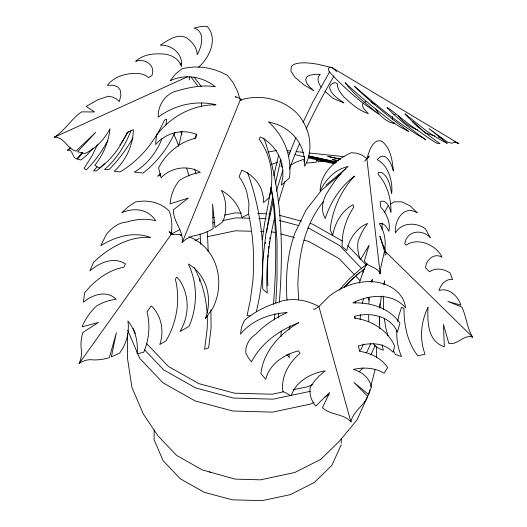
<?xml version="1.0" encoding="UTF-8"?>
<svg xmlns="http://www.w3.org/2000/svg" width="527" height="527" viewBox="0 0 527 527"><rect width="100%" height="100%" fill="white"/><g stroke="black" fill="none" stroke-linecap="round" stroke-linejoin="round"><path stroke-width="0.79" d="M396.778 330.541C396.409 339.414 397.951 348.36 401.482 356.522L395.388 354.526L393.313 350.514M127.587 333.466L127.389 357.688L131.954 387.45L143.337 414.057L157.962 435.842L176.565 455.381L202.269 469.913L235.055 479.115L260.608 479.82L294.876 472.455L320.805 459.346L339.711 440.842L357.003 419.933L368.808 393.959L369.835 389.987M154.154 429.933L154.075 439.643L163.074 460.664L180.353 478.812L204.232 492.31L232.367 499.833L262.011 500.65L290.252 494.675L314.336 482.495L331.898 465.308L341.219 444.788M341.232 443.167L341.272 438.319M376.489 357.266L376.574 346.773M379.598 324.151L379.657 316.819M379.723 307.86L379.756 303.789M379.447 316.424L379.783 328.795M383.353 296.095L383.504 309.652M360.139 319.448L360.409 314.678M267.775 259.185L267.42 273.974L267.868 285.779M380.178 273.803L380.856 267.11L384.512 251.3L379.895 236.182L384.717 249.646C386.192 240.773 384.367 231.083 379.288 223.6C384.097 222.407 387.207 227.585 388.86 231.3C390.784 222.743 386.462 213.428 380.738 207.085L380.125 201.775C386.39 198.692 389.71 207.658 390.942 212.282C391.265 199.101 387.398 184.555 378.327 174.648L378.103 172.704L379.295 172.25L381.91 172.678C388.774 177.072 390.158 186.051 391.68 193.435C392.99 181.769 388.445 165.307 377.161 159.589L379.618 157.204L382.213 156.183L384.829 156.578C390.013 159.543 391.792 165.755 393.412 171.11C392.299 160.682 390.869 148.509 382.154 141.506A47.555 16.337 88.9 0 0 369.77 149.912L366.871 158.62L380.178 273.803C377.556 266.484 367.774 267.604 364.361 260.858L369.144 245.121L360.488 259.653L358.92 255.404A26.225 18.59 -81.4 0 1 358.156 240.944L360.751 234.706L363.926 228.837L367.615 223.435C356.364 227.927 349.256 239.08 346.759 250.575L342.082 246.55C341.687 232.585 346.061 218.672 353.801 207.091L353.011 204.647C341.766 210.826 334.882 222.921 332.728 235.305L330.165 229.726C332.353 209.904 340.824 190.715 354.46 176.104C340.435 186.578 330.646 201.94 325.231 218.448C320.502 210.293 322.379 200.161 327.247 192.546C333.229 183.132 339.434 173.62 348.176 166.479C335.37 169.174 325.567 179.476 320.133 190.965C320.218 172.784 336.009 159.483 351.404 152.672L356.983 153.245L362.214 155.254L366.871 158.62M182.204 242.552C183.785 230.569 172.915 221.669 173.423 209.753L188.402 198.014L170.037 203.89C170.801 195.418 173.818 187.125 179.279 180.544C185.669 176.387 192.829 173.528 200.372 172.336C187.875 164.72 171.084 167.263 161.058 177.803L158.581 167.882C166.071 153.291 179.74 141.816 195.86 138.14L196.545 134.523C182.526 128.325 165.458 133.015 155.643 144.536L156.407 135.386C170.241 116.836 192.665 104.583 216.004 104.768C196.09 99.972 174.503 104.919 158.212 117.185C157.784 105.538 165.023 93.925 176.611 91C189.14 87.495 202.23 84.465 215.326 86.803C202.875 76.501 184.621 73.563 170.004 80.921L175.517 74.037L182.105 68.668L188.613 67.456L195.201 66.969L201.815 67.212L208.402 68.187L214.904 69.88L221.268 72.278L227.433 75.368L233.039 82.535L237.361 90.875L240.233 100.044L182.204 242.552A23.109 21.548 6.8 0 1 196.426 235.319A60.447 56.376 6.8 0 0 213.086 228.751L212.605 204.232L215.023 227.506L222.684 221.88C227.183 211.9 226.676 199.931 221.327 190.372A42.911 40.019 6.8 0 1 240.575 212.756L241.926 217.486L248.592 214.193L248.902 202.961L246.741 191.92A56.956 53.122 6.8 0 0 239.113 176.749L241.788 170.175A35.408 33.023 6.8 0 1 261.945 191.13L263.283 196.802L263.566 202.618L269.033 197.77C274.857 178.133 271.392 155.88 259.225 139.326L260.206 136.915L263.928 138.871A44.13 41.159 6.8 0 1 280.509 159.404L282.67 167.882L282.92 176.598L281.266 185.201L289.475 177.928C290.95 166.209 289.145 154.207 284.336 143.423A69.136 64.478 6.8 0 0 268.421 121.849L277.334 124.431A44.156 41.185 6.8 0 1 302.169 149.121L304.362 157.586L304.659 166.308C314.29 149.503 310.054 127.916 297.491 113.812C282.795 98.786 260.134 93.799 240.233 100.044M280.957 336.687L281.247 331.061M275.773 302.992L277.004 280.114L277.07 241.583L274.409 206.393L271.109 187.052M278.309 317.873L278.638 313.012M279.35 302.472C283.506 248.421 282.479 192.704 264.916 140.9L263.579 137.988M181.993 131.243L179.595 142.672L178.152 146.387M199.654 281.253L199.838 278.902M274.363 319.994L274.903 313.519M368.828 303.407L369.341 297.373M379.855 307.834L381.324 296.141M355.211 303.051L355.369 301.49M384.367 284.04L384.71 280.819L383.768 284.626M262.294 239.739L264.541 223.85L271.016 188.528M382.115 223.231L382.095 229.68M371.746 282.413L372.378 279.455L371.239 281.398M273.783 175.847L278.552 155.366M350.942 421.969L318.907 306.53C305.91 299.474 290.298 297.011 276.398 302.887C264.811 306.668 253.777 312.366 244.495 320.317L241.524 327.102L240.496 334.177C251.708 320.251 269.725 313.684 287.149 312.557C275.522 317.807 264.659 324.942 255.812 334.19C249.495 338.341 244.719 345.758 245.951 353.538L248.573 358.136L251.471 361.904C261.128 343.057 279.363 330.119 298.776 322.689C280.068 333.453 263.421 351.344 260.891 373.551L265.76 379.321C269.389 364.058 284.086 354.5 298.493 350.85L300.054 353.347C289.053 362.523 280.799 376.64 282.834 391.357L291.253 395.79C295.957 381.212 310.976 373.241 325.258 370.85L319.29 375.856L314.257 381.377L310.245 387.319C309.033 394.051 311.378 400.922 315.739 406.08L329.592 392.49L322.544 407.641C330.482 415.493 343.67 413.339 350.942 421.969C352.866 411.389 363.867 406.04 367.662 396.291L353.933 382.437L368.505 394.459L371.449 386.825C369.493 378.011 361.786 371.548 353.242 369.44C363.531 367.082 374.974 367.602 384.15 373.248L387.589 367.53C381.37 358.228 370.633 352.938 359.77 351.384L358.294 346.061C369.802 342.161 384.427 342.649 393.037 352.267L394.69 346.331C388.083 330.455 371.831 320.416 355.185 318.268L354.645 316.319C370.099 311.8 390.547 315.983 397.444 332.069L399.927 323.163C389.651 308.064 370.455 302.116 352.886 302.926C369.124 294.369 392.543 292.571 405.507 307.755C403.702 291.174 386.574 282.182 371.318 281.609A64.05 55.981 -47.5 0 0 329.428 296.042L318.907 306.53L314.823 309.237L313.196 309.046M362.227 303.624L363.67 298.249M397.621 321.483L399.255 314.211L401.64 307.261L403.985 308.506C403.919 325.113 407.384 342.57 417.865 355.877L425.039 354.164C419.334 338.999 420.882 321.727 428.016 307.313C427.311 321.885 427.68 341.272 444.314 346.753L443.444 324.467L448.879 343.479C457.904 345.231 463.773 334.098 472.693 337.115C466.81 328.025 466.606 316.714 461.817 307.122L447.851 301.444L460.914 305.14C458.279 296.345 448.833 287.287 439.083 290.496C440.625 284.475 445.849 278.552 452.588 279.514L450.065 272.966C444.116 269.04 435.671 267.169 429.577 271.813L425.559 267.874C425.954 259.864 434.235 252.42 441.995 257.209C436.804 245.371 417.621 236.715 406.245 245.213L404.769 243.77C406.772 230.51 422.048 228.718 430.335 237.657L425.381 228.784C416.185 222.019 401.508 222.236 395.369 232.96C394.282 220.885 403.445 204.39 417.272 212.842L410.25 205.958L401.837 201.828L394.183 201.828L390.448 204.305M165.959 125.064L166.651 119.148L164.358 120.189C155.142 141.269 139.978 160.195 119.985 171.907L114.194 171.242C125.867 160.768 133.114 145.393 133.344 129.668L127.086 132.508C120.999 146.348 111.816 158.983 99.722 168.159L94.801 165.386C103.114 154.885 108.588 142.099 109.998 128.759C104.346 139.266 95.874 148.733 84.761 153.535L77.601 151.736L95.769 132.31L75.928 151.15C67.113 148.805 64.142 136.743 54.307 137.204C64.979 130.518 71.224 118.99 81.566 111.876L94.577 111.948L86.112 106.428L97.798 99.801L108.292 96.217L112.864 97.152L116.559 98.964L119.3 101.625L120.9 95.413L120.433 90.453L117.929 87.001L113.509 85.249L107.429 85.282C113.153 77.812 121.77 74.729 130.815 73.609C136.954 73.022 143.7 73.24 148.555 77.561L151.862 75.598C156.012 65.335 144.899 57.944 135.702 61.349C143.39 54.037 154.332 53.352 164.365 54.044C171.749 54.907 179.075 59.083 181.519 66.448C183.139 54.202 172 44.499 160.208 45.217C167.606 40.566 177.52 32.984 186.538 37.806C192.039 41.791 197.111 47.338 197.184 54.663C201.762 46.771 205.708 31.956 194.206 28.056L201.248 26.449L207.157 26.35C218.448 38.655 209.364 57.812 198.574 67.219M392.595 116.434L392.437 119.655M370.659 386.805L375.198 369.308M288.948 329.718L290.054 325.805M359.21 283.118L363.505 270.726L366.66 263.849M189.667 76.817L189.186 78.358L189.621 79.933M273.223 201.116L265.951 233.494L262.591 262.4L262.703 289.046L267.288 293.104A399.025 185.524 -48.5 0 1 274.317 218.784M276.359 191.09L282.88 170.261M161.967 138.575C156.73 152.329 147.04 164.523 134.339 172.079L143.028 173.073C156.881 162.421 167.731 148.14 175.036 132.317M288.348 156.519L295.943 137.435M97.423 144.714L92.106 155.821L84.096 168.245L86.244 169.925C94.853 161.407 101.889 151.407 107.719 140.821M131.032 130.689C125.169 145.347 116.539 159.22 104.498 169.582L109.076 169.503C118.489 160.129 126.394 149.325 133.041 137.85M363.459 344.065L361.087 349.282L359.322 351.008M370.797 343.512L367.075 351.7L365.955 352.8M370.817 354.974L375.217 345.297M194.397 139.049L196.703 134.01M304.165 160.248L303.789 161.051L304.869 162.283M302.9 122.765L312.702 102.278L329.671 71.744M368.445 157.501L369.137 156.064L364.605 161.176M384.493 212.414L387.958 205.958M128.436 131.625L121.566 142.501M119.787 145.142L120.676 143.825M79.162 363.478L171.163 234.489A48.069 30.032 -62.1 0 0 169.022 210.84A86.85 54.261 -62.1 0 0 135.334 202.006L128.39 206.617L121.796 212.691A58.194 36.363 -62.1 0 1 155.742 220.76A104.214 65.111 -62.1 0 0 126.651 222.078A31.33 19.578 -62.1 0 0 106.395 234.377L100.743 245.681A98.127 61.31 -62.1 0 1 150.472 237.479A100.13 62.561 -62.1 0 0 98.253 258.006L93.424 262.479L89.86 270.931A49.189 30.731 -62.1 0 1 125.452 263.987L123.74 267.314A70.131 43.82 -62.1 0 0 89.847 286.833L84.636 292.788L83.385 302.142A43.761 27.338 -62.1 0 1 116.25 299.323A70.084 43.787 -62.1 0 0 96.909 305.732A38.524 24.071 -62.1 0 0 82.047 326.878L98.47 322.478L82.825 332.517A34.624 21.633 -62.1 0 0 81.316 349.434A20.645 12.898 -62.1 0 1 79.162 363.478A22.068 19.782 -74.1 0 1 93.332 359.908A57.858 51.857 -74.1 0 0 109.366 357.642L116.368 332.689L111.375 356.891L119.53 353.209A39.341 35.263 -74.1 0 0 127.916 320.963A43.781 39.242 -74.1 0 1 137.073 353.828L143.687 352.253A57.858 51.857 -74.1 0 0 147.02 311.846L151.262 305.897A36.106 32.358 -74.1 0 1 159.806 344.48L165.886 341.009A75.763 67.897 -74.1 0 0 176.268 283.058L175.287 279.257L176.848 277.077L179.391 280.035A45.052 40.375 -74.1 0 1 179.997 331.509L189.114 326.312A70.585 63.26 -74.1 0 0 188.323 263.987A45.052 40.375 -74.1 0 1 205.418 318.545L212.842 308.137A51.784 46.416 -74.1 0 0 188.897 236.84M363.386 103.18L362.616 104.188L362.51 106.098L363.446 108.358L368.34 113.641C358.749 110.387 350.883 103.628 343.709 96.691C340.771 93.108 336.872 88.905 337.537 83.925L335.396 82.64L333.308 83.075L330.501 84.873L329.546 87.449C331.094 94.761 338.367 98.786 343.9 102.93L333.005 98.351L325.093 91.487M92.923 148.304L86.421 155.551L80.967 159.977L77.39 159.279L82.555 153.001M323.604 201.334C304.382 224.752 298.341 256.043 297.88 285.654L298.671 299.949M282.064 163.877L280.983 165.853L282.334 167.336M97.067 166.861L93.582 170.913L96.632 170.853L104.399 163.673M82.383 152.435L76.593 158.983C71.949 157.613 73.187 149.128 67.522 150.221L70.157 148.179M339.111 290.133L348.275 279.956L359.17 270.101L367.293 263.968M384.565 252.973L385.632 251.787L384.591 247.13M179.984 64.669L180.978 63.662M359.124 371.798L363.05 367.951M160.524 173.455L157.599 176.288L160.524 174.964M325.91 185.247L345.534 168.864M341.009 173.976L321.384 190.366L305.963 210.141L294.922 233.092A360.514 198.916 41.3 0 0 287.024 300.061M67.522 150.221L70.875 147.863M290.502 165.109L296.095 162.125L304.718 158.976M394.117 114.84L395.184 114.168M171.13 234.021L179.753 229.66M180.339 235.404L181.802 234.667M194.997 240.622L199.371 238.408M312.511 384.407L308.137 386.62L292.972 389.828M314.099 402.266L310.508 404.084L272.584 412.107L232.789 411.014L195.016 400.909L162.955 382.786L139.754 358.426L127.679 330.198M324.876 396.818L329.191 394.637M364.5 102.324L365.942 101.619M54.307 137.204L187.77 76.685M271.715 164.358L277.577 162.132M384.137 252.288L385.632 251.787L472.693 337.115M279.791 161.374L281.247 160.939M212.796 217.598L214.377 217.262M224.647 215.095L234.917 212.921L241.419 213.099M212.513 222.809L214.858 222.315M222.664 220.661L235.938 217.855L249.864 218.237M207.177 236.755L235.279 230.813L250.845 231.241M283.401 391.851L272.228 394.216L234.541 393.182L198.765 383.61L168.409 366.456L146.434 343.38M310.377 391.297L273.243 399.15L233.448 398.056L195.669 387.958L163.614 369.835L144.372 349.632M267.795 152.105L276.649 150.465M338.235 158.732L339.744 158.475M329.388 160.28L318.315 161.888L316.503 158.41L316.305 162.118L308.321 162.955L306.312 162.691M257.657 213.547L266.596 213.791M269.027 213.857L270.654 213.903M258.876 218.488L266.247 218.692M260.674 231.511L263.955 231.597M271.326 231.801L275.351 232.486M332.188 67.667L329.415 67.575L328.288 68.741L328.855 71.105A95.156 14.624 36 0 0 356.048 97.436L362.029 102.455L378.709 114.161L360.33 98.832A64.031 9.842 36 0 1 345.093 82.627A112.89 17.351 36 0 0 375.837 109.135L389.295 119.715A32.615 5.013 36 0 0 399.927 126.875L408.511 131.335C389.69 117.402 371.351 102.725 354.539 86.395C377.101 105.499 399.96 125.274 425.836 139.695C412.081 130.031 398.61 119.761 386.956 107.594L389.532 108.951L409.011 124.253L429.597 138.713L436.448 143.1L439.959 143.654C427.516 134.675 415.124 125.327 404.907 113.786L426.653 131.065A39.947 6.14 36 0 0 447.179 143.324L428.958 128.581L447.693 142.25L452.054 143.252L453.872 142.106L455.302 142.27A21.693 3.333 36 0 1 458.813 143.66L332.188 67.667L317.616 64.235A59.413 16.199 21.7 0 0 291.306 66.58L290.957 71.356L295.192 77.548L303.638 84.623L313.855 90.756L309.356 86.619L306.595 82.864L305.7 79.636L306.694 77.08L309.547 75.302L314.125 74.366L320.251 74.327L318.46 76.593C317.063 80.341 319.006 84.261 321.318 87.179M287.175 150.643L290.423 150.992M296.115 151.598L303.42 152.375M309.105 152.982L344.039 156.697M250.134 316.016L247.097 315.449L250.226 300.634L252.723 282.34A440.552 303.532 17.2 0 0 248.79 214.871M340.29 159.009L327.715 156.387L340.238 159.378M336.707 161.967L308.75 155.999L336.292 162.178M338.215 160.564L332.076 159.49L337.899 160.867M335.258 162.876L309.461 157.171L335.08 163.377M333.327 163.574L308.361 157.856M304.58 156.947L294.982 154.609M279.435 215.279L301.47 221.169M310.133 223.488L312.491 224.113L342.412 241.03M279.185 220.378L299.059 225.694M307.808 228.033L309.395 228.461L339.757 245.622L361.726 268.691M280.917 233.975L294.428 237.585M303.967 240.141L308.736 241.412L339.098 258.573L354.48 274.725M438.523 137.119L442.14 138.1M288.341 152.731L289.817 153.146M434.867 136.052L425.21 132.916M454.841 141.974L458.813 143.66M417.779 130.116C410.322 127.172 403.036 122.481 398.366 115.841M209.384 471.83L210.8 472.633M371.015 102.198L374.901 104.53M332.036 67.482L336.628 71.547M424.624 132.382L412.266 121.243L417.858 126.935M347.866 245.72L366.647 265.443M355.58 275.878L359.974 280.496M286.78 354.599L289.395 357.569L288.888 353.795M190.958 76.909L197.526 85.637M373.34 343.538L375.296 346.246L379.48 348.716L383.307 350.211L382.101 344.744M236.122 97.686L235.18 96.362L241.004 99.116L241.267 100.65M393.992 122.613L394.716 123.654C386.554 122.119 379.881 116.105 375.81 109.069M362.365 270.18L363.314 272.406M367.741 297.241L369.012 300.212M133.1 328.387L135.327 333.584M354.375 316.299L355.066 318.585M387.931 335.936L385.869 328.176L384.249 318.268M385.632 251.787L386.166 254.383A178.31 91.935 -11.6 0 0 384.776 255.2M270.911 187.54L272.683 197.935A673.42 247.716 -64 0 1 273.454 304.329M368.564 315.423L368.814 321.371M210.892 309.85L211.09 328.044L208.626 347.899L204.66 349.276L207.118 329.349A251.741 155.129 -34.8 0 0 207.223 315.462M201.584 103.147L201.624 106.441M181.828 234.97A51.784 46.416 -74.1 0 0 171.163 234.489L169.16 231.617A256.194 157.869 -34.8 0 1 172.889 234.587M173.969 134.418A292.024 203.244 50.1 0 1 178.337 144.938M186.663 168.212A292.024 203.244 50.1 0 1 189.055 176.058M200.056 233.942A292.024 203.244 50.1 0 1 200.754 244.528M180.761 131.75A297.182 206.841 50.1 0 1 182.032 134.728M194.555 169.062A297.182 206.841 50.1 0 1 195.958 173.752M207.104 231.768A297.182 206.841 50.1 0 1 208.132 251.774M265.088 244.001A194.707 32.206 -73.8 0 1 265.285 242.341M266.642 232.091A194.707 32.206 -73.8 0 1 272.591 197.48M275.364 183.989A194.707 32.206 -73.8 0 1 280.931 159.497M193.936 76.883A448.339 308.901 17.2 0 1 201.38 86.751M213.343 104.109A448.339 308.901 17.2 0 1 214.212 105.453M247.604 172.685A448.339 308.901 17.2 0 1 256.346 311.477M267.868 257.459A392.088 182.302 -48.5 0 1 268.039 255.094M268.23 252.716A392.088 182.302 -48.5 0 1 268.441 250.325M268.599 248.718A392.088 182.302 -48.5 0 1 268.862 246.293M269.145 243.856A392.088 182.302 -48.5 0 1 269.449 241.406M269.784 238.935A392.088 182.302 -48.5 0 1 270.022 237.282M278.361 202.948A399.025 185.524 -48.5 0 1 285.021 181.374M289.376 169.055A399.025 185.524 -48.5 0 1 299.494 143.818M306.101 129.095A399.025 185.524 -48.5 0 1 334.111 75.809M344.276 287.307A178.31 91.935 -11.6 0 1 364.519 268.869M344.322 287.465A175.214 90.341 -11.6 0 1 354.243 277.162M356.608 275.002A175.214 90.341 -11.6 0 1 359.671 272.327M194.127 267.459A251.741 155.129 -34.8 0 1 207.091 313.071"/></g></svg>
